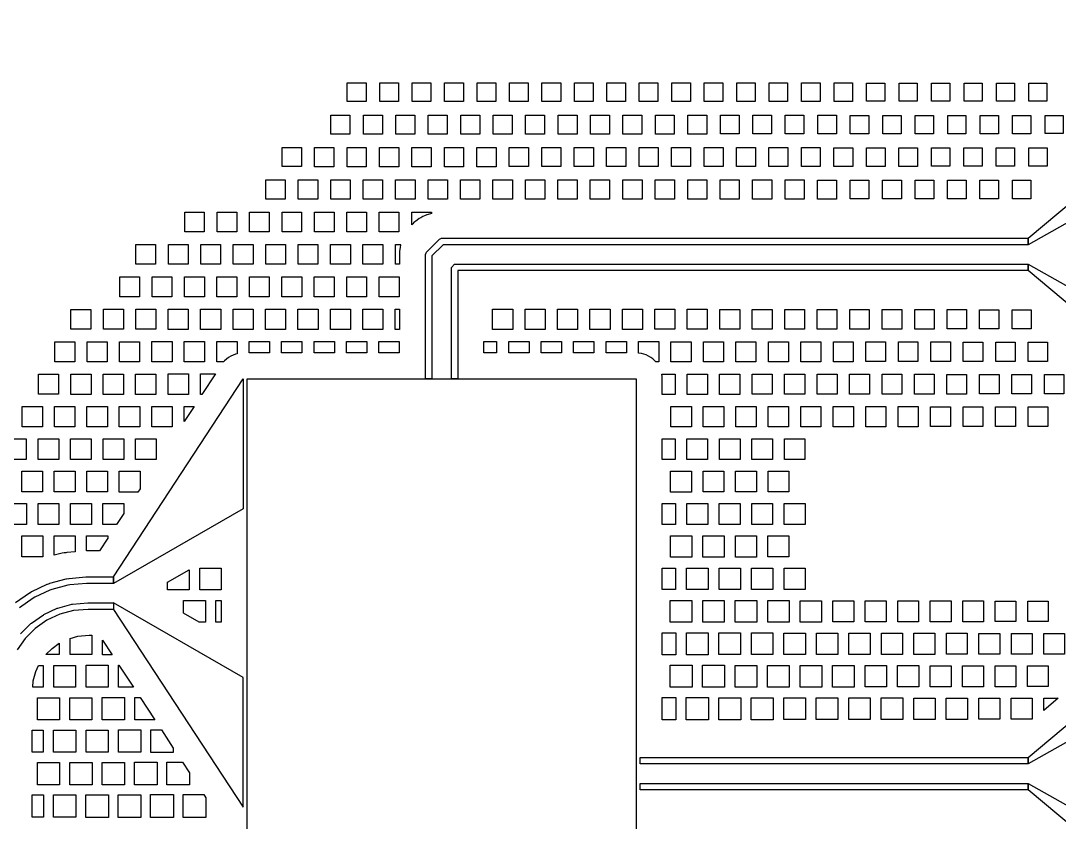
# Model space of a CAD drawing. Header units: metres. Extents: x -7 to 1980, y 20 to 2007.
# Drawn here: x 704 to 1504, y 1363 to 1980 of the extents above; entities that cross this region are included whole.
import ezdxf

# ---------------------------------------------------------------- set-up
doc = ezdxf.new("R2010")
doc.units = ezdxf.units.M

msp = doc.modelspace()

# ---------------------------------------------------------------- linework, layer by layer
for points in [[(1480, 1812.5), (1680, 1980), (1980, 1980), (1980, 1620), (1680, 1620), (1480, 1787.5), (1480, 1792.5), (1680, 1680), (1920, 1680), (1920, 1920), (1680, 1920), (1480, 1807.5), (1480, 1812.5), (1480, 1812.5)], [(955.25, 1917.75), (955.25, 1932.25), (969.75, 1932.25), (969.75, 1917.75), (955.25, 1917.75), (955.25, 1917.75)], [(980.25, 1917.75), (980.25, 1932.25), (994.75, 1932.25), (994.75, 1917.75), (980.25, 1917.75), (980.25, 1917.75)], [(1005.25, 1917.75), (1005.25, 1932.25), (1019.75, 1932.25), (1019.75, 1917.75), (1005.25, 1917.75), (1005.25, 1917.75)], [(1030.25, 1917.75), (1030.25, 1932.25), (1044.75, 1932.25), (1044.75, 1917.75), (1030.25, 1917.75), (1030.25, 1917.75)], [(1055.25, 1917.75), (1055.25, 1932.25), (1069.75, 1932.25), (1069.75, 1917.75), (1055.25, 1917.75), (1055.25, 1917.75)], [(1080.25, 1917.75), (1080.25, 1932.25), (1094.75, 1932.25), (1094.75, 1917.75), (1080.25, 1917.75), (1080.25, 1917.75)], [(1105.26, 1917.76), (1105.26, 1932.24), (1119.74, 1932.24), (1119.74, 1917.76), (1105.26, 1917.76), (1105.26, 1917.76)], [(1130.27, 1917.77), (1130.27, 1932.23), (1144.73, 1932.23), (1144.73, 1917.77), (1130.27, 1917.77), (1130.27, 1917.77)], [(1155.28, 1917.78), (1155.28, 1932.22), (1169.72, 1932.22), (1169.72, 1917.78), (1155.28, 1917.78), (1155.28, 1917.78)], [(1180.3, 1917.8), (1180.3, 1932.2), (1194.7, 1932.2), (1194.7, 1917.8), (1180.3, 1917.8), (1180.3, 1917.8)], [(1205.31, 1917.81), (1205.31, 1932.19), (1219.69, 1932.19), (1219.69, 1917.81), (1205.31, 1917.81), (1205.31, 1917.81)], [(1230.33, 1917.83), (1230.33, 1932.17), (1244.67, 1932.17), (1244.67, 1917.83), (1230.33, 1917.83), (1230.33, 1917.83)], [(1255.35, 1917.85), (1255.35, 1932.15), (1269.65, 1932.15), (1269.65, 1917.85), (1255.35, 1917.85), (1255.35, 1917.85)], [(1280.37, 1917.87), (1280.37, 1932.13), (1294.63, 1932.13), (1294.63, 1917.87), (1280.37, 1917.87), (1280.37, 1917.87)], [(1305.39, 1917.89), (1305.39, 1932.11), (1319.61, 1932.11), (1319.61, 1917.89), (1305.39, 1917.89), (1305.39, 1917.89)], [(1330.42, 1917.92), (1330.42, 1932.08), (1344.58, 1932.08), (1344.58, 1917.92), (1330.42, 1917.92), (1330.42, 1917.92)], [(1355.44, 1917.94), (1355.44, 1932.06), (1369.56, 1932.06), (1369.56, 1917.94), (1355.44, 1917.94), (1355.44, 1917.94)], [(1380.47, 1917.97), (1380.47, 1932.03), (1394.53, 1932.03), (1394.53, 1917.97), (1380.47, 1917.97), (1380.47, 1917.97)], [(1405.5, 1918), (1405.5, 1932), (1419.5, 1932), (1419.5, 1918), (1405.5, 1918), (1405.5, 1918)], [(1430.53, 1918.03), (1430.53, 1931.97), (1444.47, 1931.97), (1444.47, 1918.03), (1430.53, 1918.03), (1430.53, 1918.03)], [(1455.56, 1918.06), (1455.56, 1931.94), (1469.44, 1931.94), (1469.44, 1918.06), (1455.56, 1918.06), (1455.56, 1918.06)], [(1480.6, 1918.1), (1480.6, 1931.9), (1494.4, 1931.9), (1494.4, 1918.1), (1480.6, 1918.1), (1480.6, 1918.1)], [(942.67, 1892.67), (942.67, 1907.33), (957.33, 1907.33), (957.33, 1892.67), (942.67, 1892.67), (942.67, 1892.67)], [(967.67, 1892.67), (967.67, 1907.33), (982.33, 1907.33), (982.33, 1892.67), (967.67, 1892.67), (967.67, 1892.67)], [(992.67, 1892.67), (992.67, 1907.33), (1007.33, 1907.33), (1007.33, 1892.67), (992.67, 1892.67), (992.67, 1892.67)], [(1017.67, 1892.67), (1017.67, 1907.33), (1032.33, 1907.33), (1032.33, 1892.67), (1017.67, 1892.67), (1017.67, 1892.67)], [(1042.67, 1892.67), (1042.67, 1907.33), (1057.33, 1907.33), (1057.33, 1892.67), (1042.67, 1892.67), (1042.67, 1892.67)], [(1067.68, 1892.68), (1067.68, 1907.32), (1082.32, 1907.32), (1082.32, 1892.68), (1067.68, 1892.68), (1067.68, 1892.68)], [(1092.68, 1892.68), (1092.68, 1907.32), (1107.32, 1907.32), (1107.32, 1892.68), (1092.68, 1892.68), (1092.68, 1892.68)], [(1117.69, 1892.69), (1117.69, 1907.31), (1132.31, 1907.31), (1132.31, 1892.69), (1117.69, 1892.69), (1117.69, 1892.69)], [(1142.7, 1892.7), (1142.7, 1907.3), (1157.3, 1907.3), (1157.3, 1892.7), (1142.7, 1892.7), (1142.7, 1892.7)], [(1167.72, 1892.72), (1167.72, 1907.28), (1182.28, 1907.28), (1182.28, 1892.72), (1167.72, 1892.72), (1167.72, 1892.72)], [(1192.73, 1892.73), (1192.73, 1907.27), (1207.27, 1907.27), (1207.27, 1892.73), (1192.73, 1892.73), (1192.73, 1892.73)], [(1217.75, 1892.75), (1217.75, 1907.25), (1232.25, 1907.25), (1232.25, 1892.75), (1217.75, 1892.75), (1217.75, 1892.75)], [(1242.77, 1892.77), (1242.77, 1907.23), (1257.23, 1907.23), (1257.23, 1892.77), (1242.77, 1892.77), (1242.77, 1892.77)], [(1267.79, 1892.79), (1267.79, 1907.21), (1282.21, 1907.21), (1282.21, 1892.79), (1267.79, 1892.79), (1267.79, 1892.79)], [(1292.81, 1892.81), (1292.81, 1907.19), (1307.19, 1907.19), (1307.19, 1892.81), (1292.81, 1892.81), (1292.81, 1892.81)], [(1317.83, 1892.83), (1317.83, 1907.17), (1332.17, 1907.17), (1332.17, 1892.83), (1317.83, 1892.83), (1317.83, 1892.83)], [(1342.86, 1892.86), (1342.86, 1907.14), (1357.14, 1907.14), (1357.14, 1892.86), (1342.86, 1892.86), (1342.86, 1892.86)], [(1367.89, 1892.89), (1367.89, 1907.11), (1382.11, 1907.11), (1382.11, 1892.89), (1367.89, 1892.89), (1367.89, 1892.89)], [(1392.92, 1892.92), (1392.92, 1907.08), (1407.08, 1907.08), (1407.08, 1892.92), (1392.92, 1892.92), (1392.92, 1892.92)], [(1417.95, 1892.95), (1417.95, 1907.05), (1432.05, 1907.05), (1432.05, 1892.95), (1417.95, 1892.95), (1417.95, 1892.95)], [(1442.98, 1892.98), (1442.98, 1907.02), (1457.02, 1907.02), (1457.02, 1892.98), (1442.98, 1892.98), (1442.98, 1892.98)], [(1468.01, 1893.01), (1468.01, 1906.99), (1481.99, 1906.99), (1481.99, 1893.01), (1468.01, 1893.01), (1468.01, 1893.01)], [(1493.05, 1893.05), (1493.05, 1906.95), (1506.95, 1906.95), (1506.95, 1893.05), (1493.05, 1893.05), (1493.05, 1893.05)], [(905.11, 1867.61), (905.11, 1882.39), (919.89, 1882.39), (919.89, 1867.61), (905.11, 1867.61), (905.11, 1867.61)], [(930.1, 1867.6), (930.1, 1882.4), (944.9, 1882.4), (944.9, 1867.6), (930.1, 1867.6), (930.1, 1867.6)], [(955.1, 1867.6), (955.1, 1882.4), (969.9, 1882.4), (969.9, 1867.6), (955.1, 1867.6), (955.1, 1867.6)], [(980.1, 1867.6), (980.1, 1882.4), (994.9, 1882.4), (994.9, 1867.6), (980.1, 1867.6), (980.1, 1867.6)], [(1005.1, 1867.6), (1005.1, 1882.4), (1019.9, 1882.4), (1019.9, 1867.6), (1005.1, 1867.6), (1005.1, 1867.6)], [(1030.1, 1867.6), (1030.1, 1882.4), (1044.9, 1882.4), (1044.9, 1867.6), (1030.1, 1867.6), (1030.1, 1867.6)], [(1055.1, 1867.6), (1055.1, 1882.4), (1069.9, 1882.4), (1069.9, 1867.6), (1055.1, 1867.6), (1055.1, 1867.6)], [(1080.11, 1867.61), (1080.11, 1882.39), (1094.89, 1882.39), (1094.89, 1867.61), (1080.11, 1867.61), (1080.11, 1867.61)], [(1105.11, 1867.61), (1105.11, 1882.39), (1119.89, 1882.39), (1119.89, 1867.61), (1105.11, 1867.61), (1105.11, 1867.61)], [(1130.12, 1867.62), (1130.12, 1882.38), (1144.88, 1882.38), (1144.88, 1867.62), (1130.12, 1867.62), (1130.12, 1867.62)], [(1155.14, 1867.64), (1155.14, 1882.36), (1169.86, 1882.36), (1169.86, 1867.64), (1155.14, 1867.64), (1155.14, 1867.64)], [(1180.15, 1867.65), (1180.15, 1882.35), (1194.85, 1882.35), (1194.85, 1867.65), (1180.15, 1867.65), (1180.15, 1867.65)], [(1205.17, 1867.67), (1205.17, 1882.33), (1219.83, 1882.33), (1219.83, 1867.67), (1205.17, 1867.67), (1205.17, 1867.67)], [(1230.18, 1867.68), (1230.18, 1882.32), (1244.82, 1882.32), (1244.82, 1867.68), (1230.18, 1867.68), (1230.18, 1867.68)], [(1255.2, 1867.7), (1255.2, 1882.3), (1269.8, 1882.3), (1269.8, 1867.7), (1255.2, 1867.7), (1255.2, 1867.7)], [(1280.23, 1867.73), (1280.23, 1882.27), (1294.77, 1882.27), (1294.77, 1867.73), (1280.23, 1867.73), (1280.23, 1867.73)], [(1305.25, 1867.75), (1305.25, 1882.25), (1319.75, 1882.25), (1319.75, 1867.75), (1305.25, 1867.75), (1305.25, 1867.75)], [(1330.27, 1867.77), (1330.27, 1882.23), (1344.73, 1882.23), (1344.73, 1867.77), (1330.27, 1867.77), (1330.27, 1867.77)], [(1355.3, 1867.8), (1355.3, 1882.2), (1369.7, 1882.2), (1369.7, 1867.8), (1355.3, 1867.8), (1355.3, 1867.8)], [(1380.33, 1867.83), (1380.33, 1882.17), (1394.67, 1882.17), (1394.67, 1867.83), (1380.33, 1867.83), (1380.33, 1867.83)], [(1405.36, 1867.86), (1405.36, 1882.14), (1419.64, 1882.14), (1419.64, 1867.86), (1405.36, 1867.86), (1405.36, 1867.86)], [(1430.39, 1867.89), (1430.39, 1882.11), (1444.61, 1882.11), (1444.61, 1867.89), (1430.39, 1867.89), (1430.39, 1867.89)], [(1455.43, 1867.93), (1455.43, 1882.07), (1469.57, 1882.07), (1469.57, 1867.93), (1455.43, 1867.93), (1455.43, 1867.93)], [(1480.46, 1867.96), (1480.46, 1882.04), (1494.54, 1882.04), (1494.54, 1867.96), (1480.46, 1867.96), (1480.46, 1867.96)], [(892.53, 1842.53), (892.53, 1857.47), (907.47, 1857.47), (907.47, 1842.53), (892.53, 1842.53), (892.53, 1842.53)], [(917.53, 1842.53), (917.53, 1857.47), (932.47, 1857.47), (932.47, 1842.53), (917.53, 1842.53), (917.53, 1842.53)], [(942.52, 1842.52), (942.52, 1857.48), (957.48, 1857.48), (957.48, 1842.52), (942.52, 1842.52), (942.52, 1842.52)], [(967.52, 1842.52), (967.52, 1857.48), (982.48, 1857.48), (982.48, 1842.52), (967.52, 1842.52), (967.52, 1842.52)], [(992.52, 1842.52), (992.52, 1857.48), (1007.48, 1857.48), (1007.48, 1842.52), (992.52, 1842.52), (992.52, 1842.52)], [(1017.52, 1842.52), (1017.52, 1857.48), (1032.48, 1857.48), (1032.48, 1842.52), (1017.52, 1842.52), (1017.52, 1842.52)], [(1042.52, 1842.52), (1042.52, 1857.48), (1057.48, 1857.48), (1057.48, 1842.52), (1042.52, 1842.52), (1042.52, 1842.52)], [(1067.53, 1842.53), (1067.53, 1857.47), (1082.47, 1857.47), (1082.47, 1842.53), (1067.53, 1842.53), (1067.53, 1842.53)], [(1092.53, 1842.53), (1092.53, 1857.47), (1107.47, 1857.47), (1107.47, 1842.53), (1092.53, 1842.53), (1092.53, 1842.53)], [(1117.54, 1842.54), (1117.54, 1857.46), (1132.46, 1857.46), (1132.46, 1842.54), (1117.54, 1842.54), (1117.54, 1842.54)], [(1142.55, 1842.55), (1142.55, 1857.45), (1157.45, 1857.45), (1157.45, 1842.55), (1142.55, 1842.55), (1142.55, 1842.55)], [(1167.57, 1842.57), (1167.57, 1857.43), (1182.43, 1857.43), (1182.43, 1842.57), (1167.57, 1842.57), (1167.57, 1842.57)], [(1192.58, 1842.58), (1192.58, 1857.42), (1207.42, 1857.42), (1207.42, 1842.58), (1192.58, 1842.58), (1192.58, 1842.58)], [(1217.6, 1842.6), (1217.6, 1857.4), (1232.4, 1857.4), (1232.4, 1842.6), (1217.6, 1842.6), (1217.6, 1842.6)], [(1242.62, 1842.62), (1242.62, 1857.38), (1257.38, 1857.38), (1257.38, 1842.62), (1242.62, 1842.62), (1242.62, 1842.62)], [(1267.64, 1842.64), (1267.64, 1857.36), (1282.36, 1857.36), (1282.36, 1842.64), (1267.64, 1842.64), (1267.64, 1842.64)], [(1292.67, 1842.67), (1292.67, 1857.33), (1307.33, 1857.33), (1307.33, 1842.67), (1292.67, 1842.67), (1292.67, 1842.67)], [(1317.69, 1842.69), (1317.69, 1857.31), (1332.31, 1857.31), (1332.31, 1842.69), (1317.69, 1842.69), (1317.69, 1842.69)], [(1342.72, 1842.72), (1342.72, 1857.28), (1357.28, 1857.28), (1357.28, 1842.72), (1342.72, 1842.72), (1342.72, 1842.72)], [(1367.75, 1842.75), (1367.75, 1857.25), (1382.25, 1857.25), (1382.25, 1842.75), (1367.75, 1842.75), (1367.75, 1842.75)], [(1392.78, 1842.78), (1392.78, 1857.22), (1407.22, 1857.22), (1407.22, 1842.78), (1392.78, 1842.78), (1392.78, 1842.78)], [(1417.81, 1842.81), (1417.81, 1857.19), (1432.19, 1857.19), (1432.19, 1842.81), (1417.81, 1842.81), (1417.81, 1842.81)], [(1442.84, 1842.84), (1442.84, 1857.16), (1457.16, 1857.16), (1457.16, 1842.84), (1442.84, 1842.84), (1442.84, 1842.84)], [(1467.88, 1842.88), (1467.88, 1857.12), (1482.12, 1857.12), (1482.12, 1842.88), (1467.88, 1842.88), (1467.88, 1842.88)], [(829.99, 1817.49), (829.99, 1832.51), (845.01, 1832.51), (845.01, 1817.49), (829.99, 1817.49), (829.99, 1817.49)], [(854.97, 1817.47), (854.97, 1832.53), (870.03, 1832.53), (870.03, 1817.47), (854.97, 1817.47), (854.97, 1817.47)], [(879.96, 1817.46), (879.96, 1832.54), (895.04, 1832.54), (895.04, 1817.46), (879.96, 1817.46), (879.96, 1817.46)], [(904.96, 1817.46), (904.96, 1832.54), (920.04, 1832.54), (920.04, 1817.46), (904.96, 1817.46), (904.96, 1817.46)], [(929.95, 1817.45), (929.95, 1832.55), (945.05, 1832.55), (945.05, 1817.45), (929.95, 1817.45), (929.95, 1817.45)], [(954.95, 1817.45), (954.95, 1832.55), (970.05, 1832.55), (970.05, 1817.45), (954.95, 1817.45), (954.95, 1817.45)], [(979.95, 1817.45), (979.95, 1832.55), (995.05, 1832.55), (995.05, 1817.45), (979.95, 1817.45), (979.95, 1817.45)], [(1004.95, 1822.87), (1004.95, 1832.55), (1020.05, 1832.55), (1020.05, 1831.5), (1019.51, 1831.36), (1017.63, 1830.79), (1016.48, 1830.38), (1014.67, 1829.63), (1013.56, 1829.1), (1011.83, 1828.18), (1010.77, 1827.55), (1009.14, 1826.46), (1008.16, 1825.73), (1006.64, 1824.48), (1005.73, 1823.66), (1004.95, 1822.87), (1004.95, 1822.87)], [(1015.5, 1800), (1016.23, 1801.77), (1026.23, 1811.77), (1028, 1812.5), (1480, 1812.5), (1480, 1807.5), (1029.04, 1807.5), (1020.5, 1798.96), (1020.5, 1704.05), (1015.5, 1704.05), (1015.5, 1800), (1015.5, 1800)], [(792.44, 1792.44), (792.44, 1807.56), (807.56, 1807.56), (807.56, 1792.44), (792.44, 1792.44), (792.44, 1792.44)], [(817.42, 1792.42), (817.42, 1807.58), (832.58, 1807.58), (832.58, 1792.42), (817.42, 1792.42), (817.42, 1792.42)], [(842.41, 1792.41), (842.41, 1807.59), (857.59, 1807.59), (857.59, 1792.41), (842.41, 1792.41), (842.41, 1792.41)], [(867.39, 1792.39), (867.39, 1807.61), (882.61, 1807.61), (882.61, 1792.39), (867.39, 1792.39), (867.39, 1792.39)], [(892.39, 1792.39), (892.39, 1807.61), (907.61, 1807.61), (907.61, 1792.39), (892.39, 1792.39), (892.39, 1792.39)], [(917.38, 1792.38), (917.38, 1807.62), (932.62, 1807.62), (932.62, 1792.38), (917.38, 1792.38), (917.38, 1792.38)], [(942.37, 1792.37), (942.37, 1807.63), (957.63, 1807.63), (957.63, 1792.37), (942.37, 1792.37), (942.37, 1792.37)], [(967.37, 1792.37), (967.37, 1807.63), (982.63, 1807.63), (982.63, 1792.37), (967.37, 1792.37), (967.37, 1792.37)], [(992.37, 1792.37), (992.37, 1807.63), (996.42, 1807.63), (996.34, 1807.3), (995.96, 1805.37), (995.78, 1804.16), (995.58, 1802.21), (995.52, 1800.98), (995.5, 1800), (995.5, 1792.37), (992.37, 1792.37), (992.37, 1792.37)], [(1040.5, 1787.5), (1040.5, 1704.05), (1035.5, 1704.05), (1035.5, 1790), (1038, 1792.5), (1480, 1792.5), (1480, 1787.5), (1040.5, 1787.5), (1040.5, 1787.5)], [(779.87, 1767.37), (779.87, 1782.63), (795.13, 1782.63), (795.13, 1767.37), (779.87, 1767.37), (779.87, 1767.37)], [(804.86, 1767.36), (804.86, 1782.64), (820.14, 1782.64), (820.14, 1767.36), (804.86, 1767.36), (804.86, 1767.36)], [(829.84, 1767.34), (829.84, 1782.66), (845.16, 1782.66), (845.16, 1767.34), (829.84, 1767.34), (829.84, 1767.34)], [(854.83, 1767.33), (854.83, 1782.67), (870.17, 1782.67), (870.17, 1767.33), (854.83, 1767.33), (854.83, 1767.33)], [(879.82, 1767.32), (879.82, 1782.68), (895.18, 1782.68), (895.18, 1767.32), (879.82, 1767.32), (879.82, 1767.32)], [(904.81, 1767.31), (904.81, 1782.69), (920.19, 1782.69), (920.19, 1767.31), (904.81, 1767.31), (904.81, 1767.31)], [(929.8, 1767.3), (929.8, 1782.7), (945.2, 1782.7), (945.2, 1767.3), (929.8, 1767.3), (929.8, 1767.3)], [(954.8, 1767.3), (954.8, 1782.7), (970.2, 1782.7), (970.2, 1767.3), (954.8, 1767.3), (954.8, 1767.3)], [(979.8, 1767.3), (979.8, 1782.7), (995.2, 1782.7), (995.2, 1767.3), (979.8, 1767.3), (979.8, 1767.3)], [(742.33, 1742.33), (742.33, 1757.67), (757.67, 1757.67), (757.67, 1742.33), (742.33, 1742.33), (742.33, 1742.33)], [(767.31, 1742.31), (767.31, 1757.69), (782.69, 1757.69), (782.69, 1742.31), (767.31, 1742.31), (767.31, 1742.31)], [(792.29, 1742.29), (792.29, 1757.71), (807.71, 1757.71), (807.71, 1742.29), (792.29, 1742.29), (792.29, 1742.29)], [(817.27, 1742.27), (817.27, 1757.73), (832.73, 1757.73), (832.73, 1742.27), (817.27, 1742.27), (817.27, 1742.27)], [(842.26, 1742.26), (842.26, 1757.74), (857.74, 1757.74), (857.74, 1742.26), (842.26, 1742.26), (842.26, 1742.26)], [(867.25, 1742.25), (867.25, 1757.75), (882.75, 1757.75), (882.75, 1742.25), (867.25, 1742.25), (867.25, 1742.25)], [(892.24, 1742.24), (892.24, 1757.76), (907.76, 1757.76), (907.76, 1742.24), (892.24, 1742.24), (892.24, 1742.24)], [(917.23, 1742.23), (917.23, 1757.77), (932.77, 1757.77), (932.77, 1742.23), (917.23, 1742.23), (917.23, 1742.23)], [(942.22, 1742.22), (942.22, 1757.78), (957.78, 1757.78), (957.78, 1742.22), (942.22, 1742.22), (942.22, 1742.22)], [(967.22, 1742.22), (967.22, 1757.78), (982.78, 1757.78), (982.78, 1742.22), (967.22, 1742.22), (967.22, 1742.22)], [(992.22, 1742.22), (992.22, 1757.78), (995.5, 1757.78), (995.5, 1742.22), (992.22, 1742.22), (992.22, 1742.22)], [(1067.23, 1742.23), (1067.23, 1757.77), (1082.77, 1757.77), (1082.77, 1742.23), (1067.23, 1742.23), (1067.23, 1742.23)], [(1092.24, 1742.24), (1092.24, 1757.76), (1107.76, 1757.76), (1107.76, 1742.24), (1092.24, 1742.24), (1092.24, 1742.24)], [(1117.25, 1742.25), (1117.25, 1757.75), (1132.75, 1757.75), (1132.75, 1742.25), (1117.25, 1742.25), (1117.25, 1742.25)], [(1142.26, 1742.26), (1142.26, 1757.74), (1157.74, 1757.74), (1157.74, 1742.26), (1142.26, 1742.26), (1142.26, 1742.26)], [(1167.27, 1742.27), (1167.27, 1757.73), (1182.73, 1757.73), (1182.73, 1742.27), (1167.27, 1742.27), (1167.27, 1742.27)], [(1192.29, 1742.29), (1192.29, 1757.71), (1207.71, 1757.71), (1207.71, 1742.29), (1192.29, 1742.29), (1192.29, 1742.29)], [(1217.31, 1742.31), (1217.31, 1757.69), (1232.69, 1757.69), (1232.69, 1742.31), (1217.31, 1742.31), (1217.31, 1742.31)], [(1242.33, 1742.33), (1242.33, 1757.67), (1257.67, 1757.67), (1257.67, 1742.33), (1242.33, 1742.33), (1242.33, 1742.33)], [(1267.36, 1742.36), (1267.36, 1757.64), (1282.64, 1757.64), (1282.64, 1742.36), (1267.36, 1742.36), (1267.36, 1742.36)], [(1292.38, 1742.38), (1292.38, 1757.62), (1307.62, 1757.62), (1307.62, 1742.38), (1292.38, 1742.38), (1292.38, 1742.38)], [(1317.41, 1742.41), (1317.41, 1757.59), (1332.59, 1757.59), (1332.59, 1742.41), (1317.41, 1742.41), (1317.41, 1742.41)], [(1342.44, 1742.44), (1342.44, 1757.56), (1357.56, 1757.56), (1357.56, 1742.44), (1342.44, 1742.44), (1342.44, 1742.44)], [(1367.48, 1742.48), (1367.48, 1757.52), (1382.52, 1757.52), (1382.52, 1742.48), (1367.48, 1742.48), (1367.48, 1742.48)], [(1392.51, 1742.51), (1392.51, 1757.49), (1407.49, 1757.49), (1407.49, 1742.51), (1392.51, 1742.51), (1392.51, 1742.51)], [(1417.55, 1742.55), (1417.55, 1757.45), (1432.45, 1757.45), (1432.45, 1742.55), (1417.55, 1742.55), (1417.55, 1742.55)], [(1442.58, 1742.58), (1442.58, 1757.42), (1457.42, 1757.42), (1457.42, 1742.58), (1442.58, 1742.58), (1442.58, 1742.58)], [(1467.62, 1742.62), (1467.62, 1757.38), (1482.38, 1757.38), (1482.38, 1742.62), (1467.62, 1742.62), (1467.62, 1742.62)], [(729.77, 1717.27), (729.77, 1732.73), (745.23, 1732.73), (745.23, 1717.27), (729.77, 1717.27), (729.77, 1717.27)], [(754.75, 1717.25), (754.75, 1732.75), (770.25, 1732.75), (770.25, 1717.25), (754.75, 1717.25), (754.75, 1717.25)], [(779.73, 1717.23), (779.73, 1732.77), (795.27, 1732.77), (795.27, 1717.23), (779.73, 1717.23), (779.73, 1717.23)], [(804.71, 1717.21), (804.71, 1732.79), (820.29, 1732.79), (820.29, 1717.21), (804.71, 1717.21), (804.71, 1717.21)], [(829.69, 1717.19), (829.69, 1732.81), (845.31, 1732.81), (845.31, 1717.19), (829.69, 1717.19), (829.69, 1717.19)], [(854.68, 1717.18), (854.68, 1732.82), (870.32, 1732.82), (870.32, 1723.47), (869.07, 1723.15), (867.22, 1722.48), (865.45, 1721.62), (863.77, 1720.6), (862.19, 1719.41), (860.75, 1718.08), (859.94, 1717.18), (854.68, 1717.18), (854.68, 1717.18)], [(879.67, 1724.05), (879.67, 1732.83), (895.33, 1732.83), (895.33, 1724.05), (879.67, 1724.05), (879.67, 1724.05)], [(904.66, 1724.05), (904.66, 1732.84), (920.34, 1732.84), (920.34, 1724.05), (904.66, 1724.05), (904.66, 1724.05)], [(929.65, 1724.05), (929.65, 1732.85), (945.35, 1732.85), (945.35, 1724.05), (929.65, 1724.05), (929.65, 1724.05)], [(954.65, 1724.05), (954.65, 1732.85), (970.35, 1732.85), (970.35, 1724.05), (954.65, 1724.05), (954.65, 1724.05)], [(979.65, 1724.05), (979.65, 1732.85), (995.35, 1732.85), (995.35, 1724.05), (979.65, 1724.05), (979.65, 1724.05)], [(1060.5, 1732.85), (1070.35, 1732.85), (1070.35, 1724.05), (1060.5, 1724.05), (1060.5, 1732.85), (1060.5, 1732.85)], [(1079.66, 1724.05), (1079.66, 1732.84), (1095.34, 1732.84), (1095.34, 1724.05), (1079.66, 1724.05), (1079.66, 1724.05)], [(1104.67, 1724.05), (1104.67, 1732.83), (1120.33, 1732.83), (1120.33, 1724.05), (1104.67, 1724.05), (1104.67, 1724.05)], [(1129.68, 1724.05), (1129.68, 1732.82), (1145.32, 1732.82), (1145.32, 1724.05), (1129.68, 1724.05), (1129.68, 1724.05)], [(1154.69, 1724.05), (1154.69, 1732.81), (1170.31, 1732.81), (1170.31, 1724.05), (1154.69, 1724.05), (1154.69, 1724.05)], [(1179.71, 1723.97), (1179.71, 1732.79), (1195.29, 1732.79), (1195.29, 1717.21), (1193.03, 1717.21), (1192.14, 1718.19), (1190.69, 1719.51), (1189.11, 1720.68), (1187.43, 1721.69), (1185.65, 1722.53), (1183.81, 1723.19), (1181.9, 1723.67), (1179.96, 1723.95), (1179.71, 1723.97), (1179.71, 1723.97)], [(1204.73, 1717.23), (1204.73, 1732.77), (1220.27, 1732.77), (1220.27, 1717.23), (1204.73, 1717.23), (1204.73, 1717.23)], [(1229.75, 1717.25), (1229.75, 1732.75), (1245.25, 1732.75), (1245.25, 1717.25), (1229.75, 1717.25), (1229.75, 1717.25)], [(1254.77, 1717.27), (1254.77, 1732.73), (1270.23, 1732.73), (1270.23, 1717.27), (1254.77, 1717.27), (1254.77, 1717.27)], [(1279.8, 1717.3), (1279.8, 1732.7), (1295.2, 1732.7), (1295.2, 1717.3), (1279.8, 1717.3), (1279.8, 1717.3)], [(1304.83, 1717.33), (1304.83, 1732.67), (1320.17, 1732.67), (1320.17, 1717.33), (1304.83, 1717.33), (1304.83, 1717.33)], [(1329.86, 1717.36), (1329.86, 1732.64), (1345.14, 1732.64), (1345.14, 1717.36), (1329.86, 1717.36), (1329.86, 1717.36)], [(1354.89, 1717.39), (1354.89, 1732.61), (1370.11, 1732.61), (1370.11, 1717.39), (1354.89, 1717.39), (1354.89, 1717.39)], [(1379.93, 1717.43), (1379.93, 1732.57), (1395.07, 1732.57), (1395.07, 1717.43), (1379.93, 1717.43), (1379.93, 1717.43)], [(1404.96, 1717.46), (1404.96, 1732.54), (1420.04, 1732.54), (1420.04, 1717.46), (1404.96, 1717.46), (1404.96, 1717.46)], [(1430, 1717.5), (1430, 1732.5), (1445, 1732.5), (1445, 1717.5), (1430, 1717.5), (1430, 1717.5)], [(1455.04, 1717.54), (1455.04, 1732.46), (1469.96, 1732.46), (1469.96, 1717.54), (1455.04, 1717.54), (1455.04, 1717.54)], [(1480.08, 1717.58), (1480.08, 1732.42), (1494.92, 1732.42), (1494.92, 1717.58), (1480.08, 1717.58), (1480.08, 1717.58)], [(717.22, 1692.22), (717.22, 1707.78), (732.78, 1707.78), (732.78, 1692.22), (717.22, 1692.22), (717.22, 1692.22)], [(742.19, 1692.19), (742.19, 1707.81), (757.81, 1707.81), (757.81, 1692.19), (742.19, 1692.19), (742.19, 1692.19)], [(767.17, 1692.17), (767.17, 1707.83), (782.83, 1707.83), (782.83, 1692.17), (767.17, 1692.17), (767.17, 1692.17)], [(792.15, 1692.15), (792.15, 1707.85), (807.85, 1707.85), (807.85, 1692.15), (792.15, 1692.15), (792.15, 1692.15)], [(817.13, 1692.13), (817.13, 1707.87), (832.87, 1707.87), (832.87, 1692.13), (817.13, 1692.13), (817.13, 1692.13)], [(842.11, 1692.11), (842.11, 1707.89), (853.6, 1707.89), (843.26, 1692.11), (842.11, 1692.11), (842.11, 1692.11)], [(1197.63, 1707.85), (1207.85, 1707.85), (1207.85, 1692.15), (1198, 1692.15), (1198, 1704.05), (1197.9, 1706.01), (1197.63, 1707.85), (1197.63, 1707.85)], [(1217.17, 1692.17), (1217.17, 1707.83), (1232.83, 1707.83), (1232.83, 1692.17), (1217.17, 1692.17), (1217.17, 1692.17)], [(1242.19, 1692.19), (1242.19, 1707.81), (1257.81, 1707.81), (1257.81, 1692.19), (1242.19, 1692.19), (1242.19, 1692.19)], [(1267.22, 1692.22), (1267.22, 1707.78), (1282.78, 1707.78), (1282.78, 1692.22), (1267.22, 1692.22), (1267.22, 1692.22)], [(1292.25, 1692.25), (1292.25, 1707.75), (1307.75, 1707.75), (1307.75, 1692.25), (1292.25, 1692.25), (1292.25, 1692.25)], [(1317.28, 1692.28), (1317.28, 1707.72), (1332.72, 1707.72), (1332.72, 1692.28), (1317.28, 1692.28), (1317.28, 1692.28)], [(1342.31, 1692.31), (1342.31, 1707.69), (1357.69, 1707.69), (1357.69, 1692.31), (1342.31, 1692.31), (1342.31, 1692.31)], [(1367.34, 1692.34), (1367.34, 1707.66), (1382.66, 1707.66), (1382.66, 1692.34), (1367.34, 1692.34), (1367.34, 1692.34)], [(1392.38, 1692.38), (1392.38, 1707.62), (1407.62, 1707.62), (1407.62, 1692.38), (1392.38, 1692.38), (1392.38, 1692.38)], [(1417.42, 1692.42), (1417.42, 1707.58), (1432.58, 1707.58), (1432.58, 1692.42), (1417.42, 1692.42), (1417.42, 1692.42)], [(1442.46, 1692.46), (1442.46, 1707.54), (1457.54, 1707.54), (1457.54, 1692.46), (1442.46, 1692.46), (1442.46, 1692.46)], [(1467.5, 1692.5), (1467.5, 1707.5), (1482.5, 1707.5), (1482.5, 1692.5), (1467.5, 1692.5), (1467.5, 1692.5)], [(1492.54, 1692.54), (1492.54, 1707.46), (1507.46, 1707.46), (1507.46, 1692.54), (1492.54, 1692.54), (1492.54, 1692.54)], [(775, 1546.55), (775, 1551.55), (875, 1704.05), (875, 1604.05), (775, 1546.55), (775, 1546.55)], [(878, 1104.05), (878, 1704.05), (1178, 1704.05), (1178, 1104.05), (878, 1104.05), (878, 1104.05)], [(704.66, 1667.16), (704.66, 1682.84), (720.34, 1682.84), (720.34, 1667.16), (704.66, 1667.16), (704.66, 1667.16)], [(729.63, 1667.13), (729.63, 1682.87), (745.37, 1682.87), (745.37, 1667.13), (729.63, 1667.13), (729.63, 1667.13)], [(754.61, 1667.11), (754.61, 1682.89), (770.39, 1682.89), (770.39, 1667.11), (754.61, 1667.11), (754.61, 1667.11)], [(779.59, 1667.09), (779.59, 1682.91), (795.41, 1682.91), (795.41, 1667.09), (779.59, 1667.09), (779.59, 1667.09)], [(804.56, 1667.06), (804.56, 1682.94), (820.44, 1682.94), (820.44, 1667.06), (804.56, 1667.06), (804.56, 1667.06)], [(829.55, 1671.21), (829.55, 1682.95), (837.25, 1682.95), (829.55, 1671.21), (829.55, 1671.21)], [(1204.59, 1667.09), (1204.59, 1682.91), (1220.41, 1682.91), (1220.41, 1667.09), (1204.59, 1667.09), (1204.59, 1667.09)], [(1229.61, 1667.11), (1229.61, 1682.89), (1245.39, 1682.89), (1245.39, 1667.11), (1229.61, 1667.11), (1229.61, 1667.11)], [(1254.63, 1667.13), (1254.63, 1682.87), (1270.37, 1682.87), (1270.37, 1667.13), (1254.63, 1667.13), (1254.63, 1667.13)], [(1279.66, 1667.16), (1279.66, 1682.84), (1295.34, 1682.84), (1295.34, 1667.16), (1279.66, 1667.16), (1279.66, 1667.16)], [(1304.69, 1667.19), (1304.69, 1682.81), (1320.31, 1682.81), (1320.31, 1667.19), (1304.69, 1667.19), (1304.69, 1667.19)], [(1329.72, 1667.22), (1329.72, 1682.78), (1345.28, 1682.78), (1345.28, 1667.22), (1329.72, 1667.22), (1329.72, 1667.22)], [(1354.76, 1667.26), (1354.76, 1682.74), (1370.24, 1682.74), (1370.24, 1667.26), (1354.76, 1667.26), (1354.76, 1667.26)], [(1379.79, 1667.29), (1379.79, 1682.71), (1395.21, 1682.71), (1395.21, 1667.29), (1379.79, 1667.29), (1379.79, 1667.29)], [(1404.83, 1667.33), (1404.83, 1682.67), (1420.17, 1682.67), (1420.17, 1667.33), (1404.83, 1667.33), (1404.83, 1667.33)], [(1429.87, 1667.37), (1429.87, 1682.63), (1445.13, 1682.63), (1445.13, 1667.37), (1429.87, 1667.37), (1429.87, 1667.37)], [(1454.91, 1667.41), (1454.91, 1682.59), (1470.09, 1682.59), (1470.09, 1667.41), (1454.91, 1667.41), (1454.91, 1667.41)], [(1479.96, 1667.46), (1479.96, 1682.54), (1495.04, 1682.54), (1495.04, 1667.46), (1479.96, 1667.46), (1479.96, 1667.46)], [(692.11, 1642.11), (692.11, 1657.89), (707.89, 1657.89), (707.89, 1642.11), (692.11, 1642.11), (692.11, 1642.11)], [(717.08, 1642.08), (717.08, 1657.92), (732.92, 1657.92), (732.92, 1642.08), (717.08, 1642.08), (717.08, 1642.08)], [(742.05, 1642.05), (742.05, 1657.95), (757.95, 1657.95), (757.95, 1642.05), (742.05, 1642.05), (742.05, 1642.05)], [(767.03, 1642.03), (767.03, 1657.97), (782.97, 1657.97), (782.97, 1642.03), (767.03, 1642.03), (767.03, 1642.03)], [(792, 1642), (792, 1658), (808, 1658), (808, 1642), (792, 1642), (792, 1642)], [(1198, 1658), (1208, 1658), (1208, 1642), (1198, 1642), (1198, 1658), (1198, 1658)], [(1217.03, 1642.03), (1217.03, 1657.97), (1232.97, 1657.97), (1232.97, 1642.03), (1217.03, 1642.03), (1217.03, 1642.03)], [(1242.05, 1642.05), (1242.05, 1657.95), (1257.95, 1657.95), (1257.95, 1642.05), (1242.05, 1642.05), (1242.05, 1642.05)], [(1267.08, 1642.08), (1267.08, 1657.92), (1282.92, 1657.92), (1282.92, 1642.08), (1267.08, 1642.08), (1267.08, 1642.08)], [(1292.11, 1642.11), (1292.11, 1657.89), (1307.89, 1657.89), (1307.89, 1642.11), (1292.11, 1642.11), (1292.11, 1642.11)], [(704.52, 1617.02), (704.52, 1632.98), (720.48, 1632.98), (720.48, 1617.02), (704.52, 1617.02), (704.52, 1617.02)], [(729.49, 1616.99), (729.49, 1633.01), (745.51, 1633.01), (745.51, 1616.99), (729.49, 1616.99), (729.49, 1616.99)], [(754.47, 1616.97), (754.47, 1633.03), (770.53, 1633.03), (770.53, 1616.97), (754.47, 1616.97), (754.47, 1616.97)], [(779.44, 1616.94), (779.44, 1633.06), (795.56, 1633.06), (795.56, 1619.37), (793.96, 1616.94), (779.44, 1616.94), (779.44, 1616.94)], [(1204.44, 1616.94), (1204.44, 1633.06), (1220.56, 1633.06), (1220.56, 1616.94), (1204.44, 1616.94), (1204.44, 1616.94)], [(1229.47, 1616.97), (1229.47, 1633.03), (1245.53, 1633.03), (1245.53, 1616.97), (1229.47, 1616.97), (1229.47, 1616.97)], [(1254.49, 1616.99), (1254.49, 1633.01), (1270.51, 1633.01), (1270.51, 1616.99), (1254.49, 1616.99), (1254.49, 1616.99)], [(1279.52, 1617.02), (1279.52, 1632.98), (1295.48, 1632.98), (1295.48, 1617.02), (1279.52, 1617.02), (1279.52, 1617.02)], [(691.97, 1591.97), (691.97, 1608.03), (708.03, 1608.03), (708.03, 1591.97), (691.97, 1591.97), (691.97, 1591.97)], [(716.94, 1591.94), (716.94, 1608.06), (733.06, 1608.06), (733.06, 1591.94), (716.94, 1591.94), (716.94, 1591.94)], [(741.91, 1591.91), (741.91, 1608.09), (758.09, 1608.09), (758.09, 1591.91), (741.91, 1591.91), (741.91, 1591.91)], [(766.88, 1591.88), (766.88, 1608.12), (783.12, 1608.12), (783.12, 1600.4), (777.53, 1591.88), (766.88, 1591.88), (766.88, 1591.88)], [(1198, 1608.14), (1208.14, 1608.14), (1208.14, 1591.86), (1198, 1591.86), (1198, 1608.14), (1198, 1608.14)], [(1216.88, 1591.88), (1216.88, 1608.12), (1233.12, 1608.12), (1233.12, 1591.88), (1216.88, 1591.88), (1216.88, 1591.88)], [(1241.91, 1591.91), (1241.91, 1608.09), (1258.09, 1608.09), (1258.09, 1591.91), (1241.91, 1591.91), (1241.91, 1591.91)], [(1266.94, 1591.94), (1266.94, 1608.06), (1283.06, 1608.06), (1283.06, 1591.94), (1266.94, 1591.94), (1266.94, 1591.94)], [(1291.97, 1591.97), (1291.97, 1608.03), (1308.03, 1608.03), (1308.03, 1591.97), (1291.97, 1591.97), (1291.97, 1591.97)], [(704.39, 1566.89), (704.39, 1583.11), (720.61, 1583.11), (720.61, 1566.89), (704.39, 1566.89), (704.39, 1566.89)], [(729.36, 1568.18), (729.36, 1583.14), (745.64, 1583.14), (745.64, 1570.86), (739.14, 1570.29), (738.28, 1570.19), (737.2, 1570.05), (735.48, 1569.75), (734.41, 1569.51), (733.56, 1569.3), (729.36, 1568.18), (729.36, 1568.18)], [(754.33, 1571.54), (754.33, 1583.17), (770.67, 1583.17), (770.67, 1581.42), (764.2, 1571.55), (755, 1571.55), (754.33, 1571.54), (754.33, 1571.54)], [(1204.3, 1566.8), (1204.3, 1583.2), (1220.7, 1583.2), (1220.7, 1566.8), (1204.3, 1566.8), (1204.3, 1566.8)], [(1229.33, 1566.83), (1229.33, 1583.17), (1245.67, 1583.17), (1245.67, 1566.83), (1229.33, 1566.83), (1229.33, 1566.83)], [(1254.36, 1566.86), (1254.36, 1583.14), (1270.64, 1583.14), (1270.64, 1566.86), (1254.36, 1566.86), (1254.36, 1566.86)], [(1279.39, 1566.89), (1279.39, 1583.11), (1295.61, 1583.11), (1295.61, 1566.89), (1279.39, 1566.89), (1279.39, 1566.89)], [(1480, 1412.5), (1680, 1580), (1980, 1580), (1980, 1220), (1680, 1220), (1480, 1387.5), (1480, 1392.5), (1680, 1280), (1920, 1280), (1920, 1520), (1680, 1520), (1480, 1407.5), (1480, 1412.5), (1480, 1412.5)], [(816.69, 1541.69), (816.69, 1547.45), (833.31, 1557.01), (833.31, 1541.69), (816.69, 1541.69), (816.69, 1541.69)], [(841.67, 1541.67), (841.67, 1558.33), (858, 1558.33), (858, 1541.67), (841.67, 1541.67), (841.67, 1541.67)], [(1198, 1558.28), (1208.28, 1558.28), (1208.28, 1541.72), (1198, 1541.72), (1198, 1558.28), (1198, 1558.28)], [(1216.74, 1541.74), (1216.74, 1558.26), (1233.26, 1558.26), (1233.26, 1541.74), (1216.74, 1541.74), (1216.74, 1541.74)], [(1241.77, 1541.77), (1241.77, 1558.23), (1258.23, 1558.23), (1258.23, 1541.77), (1241.77, 1541.77), (1241.77, 1541.77)], [(1266.8, 1541.8), (1266.8, 1558.2), (1283.2, 1558.2), (1283.2, 1541.8), (1266.8, 1541.8), (1266.8, 1541.8)], [(1291.84, 1541.84), (1291.84, 1558.16), (1308.16, 1558.16), (1308.16, 1541.84), (1291.84, 1541.84), (1291.84, 1541.84)], [(699.62, 1531.74), (710.33, 1539.24), (710.51, 1539.36), (712.02, 1540.23), (712.22, 1540.33), (724.07, 1545.86), (724.27, 1545.94), (725.91, 1546.54), (726.11, 1546.6), (738.74, 1549.99), (738.95, 1550.03), (740.67, 1550.33), (740.89, 1550.36), (753.91, 1551.5), (754.02, 1551.51), (754.89, 1551.55), (755, 1551.55), (775, 1551.55), (775, 1546.55), (755.05, 1546.55), (754.29, 1546.52), (741.43, 1545.39), (739.93, 1545.13), (727.51, 1541.8), (726.08, 1541.28), (714.43, 1535.85), (713.11, 1535.08), (702.58, 1527.71)], [(703.47, 1507.57), (711.48, 1515.58), (711.81, 1515.86), (721.09, 1522.36), (721.46, 1522.57), (731.73, 1527.36), (732.13, 1527.51), (743.07, 1530.44), (743.5, 1530.52), (755.22, 1531.54), (755.44, 1531.55), (775, 1531.55), (775, 1526.55), (755.55, 1526.55), (755.55, 1526.55)], [(775, 1531.55), (775, 1526.55), (875, 1374.05), (875, 1474.05), (775, 1531.55), (775, 1531.55)], [(829.11, 1523.51), (829.11, 1533.39), (845.89, 1533.39), (845.89, 1516.61), (841.1, 1516.61), (829.11, 1523.51), (829.11, 1523.51)], [(854.09, 1516.59), (854.09, 1533.41), (858, 1533.41), (858, 1516.59), (854.09, 1516.59), (854.09, 1516.59)], [(1204.16, 1516.66), (1204.16, 1533.34), (1220.84, 1533.34), (1220.84, 1516.66), (1204.16, 1516.66), (1204.16, 1516.66)], [(1229.19, 1516.69), (1229.19, 1533.31), (1245.81, 1533.31), (1245.81, 1516.69), (1229.19, 1516.69), (1229.19, 1516.69)], [(1254.22, 1516.72), (1254.22, 1533.28), (1270.78, 1533.28), (1270.78, 1516.72), (1254.22, 1516.72), (1254.22, 1516.72)], [(1279.26, 1516.76), (1279.26, 1533.24), (1295.74, 1533.24), (1295.74, 1516.76), (1279.26, 1516.76), (1279.26, 1516.76)], [(1304.29, 1516.79), (1304.29, 1533.21), (1320.71, 1533.21), (1320.71, 1516.79), (1304.29, 1516.79), (1304.29, 1516.79)], [(1329.33, 1516.83), (1329.33, 1533.17), (1345.67, 1533.17), (1345.67, 1516.83), (1329.33, 1516.83), (1329.33, 1516.83)], [(1354.37, 1516.87), (1354.37, 1533.13), (1370.63, 1533.13), (1370.63, 1516.87), (1354.37, 1516.87), (1354.37, 1516.87)], [(1379.42, 1516.92), (1379.42, 1533.08), (1395.58, 1533.08), (1395.58, 1516.92), (1379.42, 1516.92), (1379.42, 1516.92)], [(1404.46, 1516.96), (1404.46, 1533.04), (1420.54, 1533.04), (1420.54, 1516.96), (1404.46, 1516.96), (1404.46, 1516.96)], [(1429.51, 1517.01), (1429.51, 1532.99), (1445.49, 1532.99), (1445.49, 1517.01), (1429.51, 1517.01), (1429.51, 1517.01)], [(1454.56, 1517.06), (1454.56, 1532.94), (1470.44, 1532.94), (1470.44, 1517.06), (1454.56, 1517.06), (1454.56, 1517.06)], [(1479.61, 1517.11), (1479.61, 1532.89), (1495.39, 1532.89), (1495.39, 1517.11), (1479.61, 1517.11), (1479.61, 1517.11)], [(755.55, 1526.55), (744.16, 1525.55), (733.64, 1522.74), (723.77, 1518.14), (714.86, 1511.89), (707.16, 1504.19), (700.91, 1495.28)], [(741.64, 1491.64), (741.64, 1504.17), (747.64, 1505.78), (756.42, 1506.55), (758.36, 1506.55), (758.36, 1491.64), (741.64, 1491.64), (741.64, 1491.64)], [(1198, 1508.42), (1208.42, 1508.42), (1208.42, 1491.58), (1198, 1491.58), (1198, 1508.42), (1198, 1508.42)], [(1216.61, 1491.61), (1216.61, 1508.39), (1233.39, 1508.39), (1233.39, 1491.61), (1216.61, 1491.61), (1216.61, 1491.61)], [(1241.64, 1491.64), (1241.64, 1508.36), (1258.36, 1508.36), (1258.36, 1491.64), (1241.64, 1491.64), (1241.64, 1491.64)], [(1266.67, 1491.67), (1266.67, 1508.33), (1283.33, 1508.33), (1283.33, 1491.67), (1266.67, 1491.67), (1266.67, 1491.67)], [(1291.71, 1491.71), (1291.71, 1508.29), (1308.29, 1508.29), (1308.29, 1491.71), (1291.71, 1491.71), (1291.71, 1491.71)], [(1316.75, 1491.75), (1316.75, 1508.25), (1333.25, 1508.25), (1333.25, 1491.75), (1316.75, 1491.75), (1316.75, 1491.75)], [(1341.79, 1491.79), (1341.79, 1508.21), (1358.21, 1508.21), (1358.21, 1491.79), (1341.79, 1491.79), (1341.79, 1491.79)], [(1366.83, 1491.83), (1366.83, 1508.17), (1383.17, 1508.17), (1383.17, 1491.83), (1366.83, 1491.83), (1366.83, 1491.83)], [(1391.88, 1491.88), (1391.88, 1508.12), (1408.12, 1508.12), (1408.12, 1491.88), (1391.88, 1491.88), (1391.88, 1491.88)], [(1416.93, 1491.93), (1416.93, 1508.07), (1433.07, 1508.07), (1433.07, 1491.93), (1416.93, 1491.93), (1416.93, 1491.93)], [(1441.98, 1491.98), (1441.98, 1508.02), (1458.02, 1508.02), (1458.02, 1491.98), (1441.98, 1491.98), (1441.98, 1491.98)], [(1467.03, 1492.03), (1467.03, 1507.97), (1482.97, 1507.97), (1482.97, 1492.03), (1467.03, 1492.03), (1467.03, 1492.03)], [(1492.08, 1492.08), (1492.08, 1507.92), (1507.92, 1507.92), (1507.92, 1492.08), (1492.08, 1492.08), (1492.08, 1492.08)], [(733.33, 1500.41), (733.33, 1491.67), (722.92, 1491.67), (727.76, 1496.51), (733.33, 1500.41), (733.33, 1500.41)], [(766.61, 1491.61), (766.61, 1502.88), (774, 1491.61), (766.61, 1491.61), (766.61, 1491.61)], [(717.43, 1483.38), (720.88, 1483.38), (720.88, 1466.62), (712.85, 1466.62), (713.27, 1471.41), (715.18, 1478.54), (717.43, 1483.38), (717.43, 1483.38)], [(729.09, 1466.59), (729.09, 1483.41), (745.91, 1483.41), (745.91, 1466.59), (729.09, 1466.59), (729.09, 1466.59)], [(754.05, 1466.55), (754.05, 1483.45), (770.95, 1483.45), (770.95, 1466.55), (754.05, 1466.55), (754.05, 1466.55)], [(779.02, 1466.52), (779.02, 1483.48), (779.33, 1483.48), (790.45, 1466.52), (779.02, 1466.52), (779.02, 1466.52)], [(1204.02, 1466.52), (1204.02, 1483.48), (1220.98, 1483.48), (1220.98, 1466.52), (1204.02, 1466.52), (1204.02, 1466.52)], [(1229.05, 1466.55), (1229.05, 1483.45), (1245.95, 1483.45), (1245.95, 1466.55), (1229.05, 1466.55), (1229.05, 1466.55)], [(1254.09, 1466.59), (1254.09, 1483.41), (1270.91, 1483.41), (1270.91, 1466.59), (1254.09, 1466.59), (1254.09, 1466.59)], [(1279.12, 1466.62), (1279.12, 1483.38), (1295.88, 1483.38), (1295.88, 1466.62), (1279.12, 1466.62), (1279.12, 1466.62)], [(1304.16, 1466.66), (1304.16, 1483.34), (1320.84, 1483.34), (1320.84, 1466.66), (1304.16, 1466.66), (1304.16, 1466.66)], [(1329.21, 1466.71), (1329.21, 1483.29), (1345.79, 1483.29), (1345.79, 1466.71), (1329.21, 1466.71), (1329.21, 1466.71)], [(1354.25, 1466.75), (1354.25, 1483.25), (1370.75, 1483.25), (1370.75, 1466.75), (1354.25, 1466.75), (1354.25, 1466.75)], [(1379.3, 1466.8), (1379.3, 1483.2), (1395.7, 1483.2), (1395.7, 1466.8), (1379.3, 1466.8), (1379.3, 1466.8)], [(1404.35, 1466.85), (1404.35, 1483.15), (1420.65, 1483.15), (1420.65, 1466.85), (1404.35, 1466.85), (1404.35, 1466.85)], [(1429.39, 1466.89), (1429.39, 1483.11), (1445.61, 1483.11), (1445.61, 1466.89), (1429.39, 1466.89), (1429.39, 1466.89)], [(1454.45, 1466.95), (1454.45, 1483.05), (1470.55, 1483.05), (1470.55, 1466.95), (1454.45, 1466.95), (1454.45, 1466.95)], [(1479.5, 1467), (1479.5, 1483), (1495.5, 1483), (1495.5, 1467), (1479.5, 1467), (1479.5, 1467)], [(716.54, 1441.54), (716.54, 1458.46), (733.46, 1458.46), (733.46, 1441.54), (716.54, 1441.54), (716.54, 1441.54)], [(741.5, 1441.5), (741.5, 1458.5), (758.5, 1458.5), (758.5, 1441.5), (741.5, 1441.5), (741.5, 1441.5)], [(766.47, 1441.47), (766.47, 1458.53), (783.53, 1458.53), (783.53, 1441.47), (766.47, 1441.47), (766.47, 1441.47)], [(791.44, 1441.44), (791.44, 1458.56), (795.67, 1458.56), (806.9, 1441.44), (791.44, 1441.44), (791.44, 1441.44)], [(1198, 1458.56), (1208.56, 1458.56), (1208.56, 1441.44), (1198, 1441.44), (1198, 1458.56), (1198, 1458.56)], [(1216.47, 1441.47), (1216.47, 1458.53), (1233.53, 1458.53), (1233.53, 1441.47), (1216.47, 1441.47), (1216.47, 1441.47)], [(1241.5, 1441.5), (1241.5, 1458.5), (1258.5, 1458.5), (1258.5, 1441.5), (1241.5, 1441.5), (1241.5, 1441.5)], [(1266.54, 1441.54), (1266.54, 1458.46), (1283.46, 1458.46), (1283.46, 1441.54), (1266.54, 1441.54), (1266.54, 1441.54)], [(1291.58, 1441.58), (1291.58, 1458.42), (1308.42, 1458.42), (1308.42, 1441.58), (1291.58, 1441.58), (1291.58, 1441.58)], [(1316.62, 1441.62), (1316.62, 1458.38), (1333.38, 1458.38), (1333.38, 1441.62), (1316.62, 1441.62), (1316.62, 1441.62)], [(1341.67, 1441.67), (1341.67, 1458.33), (1358.33, 1458.33), (1358.33, 1441.67), (1341.67, 1441.67), (1341.67, 1441.67)], [(1366.72, 1441.72), (1366.72, 1458.28), (1383.28, 1458.28), (1383.28, 1441.72), (1366.72, 1441.72), (1366.72, 1441.72)], [(1391.76, 1441.76), (1391.76, 1458.24), (1408.24, 1458.24), (1408.24, 1441.76), (1391.76, 1441.76), (1391.76, 1441.76)], [(1416.81, 1441.81), (1416.81, 1458.19), (1433.19, 1458.19), (1433.19, 1441.81), (1416.81, 1441.81), (1416.81, 1441.81)], [(1441.87, 1441.87), (1441.87, 1458.13), (1458.13, 1458.13), (1458.13, 1441.87), (1441.87, 1441.87), (1441.87, 1441.87)], [(1466.92, 1441.92), (1466.92, 1458.08), (1483.08, 1458.08), (1483.08, 1441.92), (1466.92, 1441.92), (1466.92, 1441.92)], [(1491.98, 1448.62), (1491.98, 1458.02), (1503.21, 1458.02), (1491.98, 1448.62), (1491.98, 1448.62)], [(712.5, 1433.5), (721, 1433.5), (721, 1416.5), (712.5, 1416.5), (712.5, 1433.5), (712.5, 1433.5)], [(728.96, 1416.46), (728.96, 1433.54), (746.04, 1433.54), (746.04, 1416.46), (728.96, 1416.46), (728.96, 1416.46)], [(753.92, 1416.42), (753.92, 1433.58), (771.08, 1433.58), (771.08, 1416.42), (753.92, 1416.42), (753.92, 1416.42)], [(778.89, 1416.39), (778.89, 1433.61), (796.11, 1433.61), (796.11, 1416.39), (778.89, 1416.39), (778.89, 1416.39)], [(803.85, 1416.35), (803.85, 1433.65), (812, 1433.65), (821.15, 1419.71), (821.15, 1416.35), (803.85, 1416.35), (803.85, 1416.35)], [(716.41, 1391.41), (716.41, 1408.59), (733.59, 1408.59), (733.59, 1391.41), (716.41, 1391.41), (716.41, 1391.41)], [(741.37, 1391.37), (741.37, 1408.63), (758.63, 1408.63), (758.63, 1391.37), (741.37, 1391.37), (741.37, 1391.37)], [(766.34, 1391.34), (766.34, 1408.66), (783.66, 1408.66), (783.66, 1391.34), (766.34, 1391.34), (766.34, 1391.34)], [(791.3, 1391.3), (791.3, 1408.7), (808.7, 1408.7), (808.7, 1391.3), (791.3, 1391.3), (791.3, 1391.3)], [(816.27, 1391.27), (816.27, 1408.73), (828.34, 1408.73), (833.73, 1400.52), (833.73, 1391.27), (816.27, 1391.27), (816.27, 1391.27)], [(1480, 1412.5), (1480, 1407.5), (1181, 1407.5), (1181, 1412.5), (1480, 1412.5), (1480, 1412.5)], [(1181, 1387.5), (1181, 1392.5), (1480, 1392.5), (1480, 1387.5), (1181, 1387.5), (1181, 1387.5)], [(712.5, 1383.62), (721.12, 1383.62), (721.12, 1366.38), (712.5, 1366.38), (712.5, 1383.62), (712.5, 1383.62)], [(728.83, 1366.33), (728.83, 1383.67), (746.17, 1383.67), (746.17, 1366.33), (728.83, 1366.33), (728.83, 1366.33)], [(753.79, 1366.29), (753.79, 1383.71), (771.21, 1383.71), (771.21, 1366.29), (753.79, 1366.29), (753.79, 1366.29)], [(778.75, 1366.25), (778.75, 1383.75), (796.25, 1383.75), (796.25, 1366.25), (778.75, 1366.25), (778.75, 1366.25)], [(803.72, 1366.22), (803.72, 1383.78), (821.28, 1383.78), (821.28, 1366.22), (803.72, 1366.22), (803.72, 1366.22)], [(828.69, 1366.19), (828.69, 1383.81), (844.68, 1383.81), (846.31, 1381.33), (846.31, 1366.19), (828.69, 1366.19), (828.69, 1366.19)]]:
    msp.add_lwpolyline(points)

doc.saveas('drawing.dxf')
